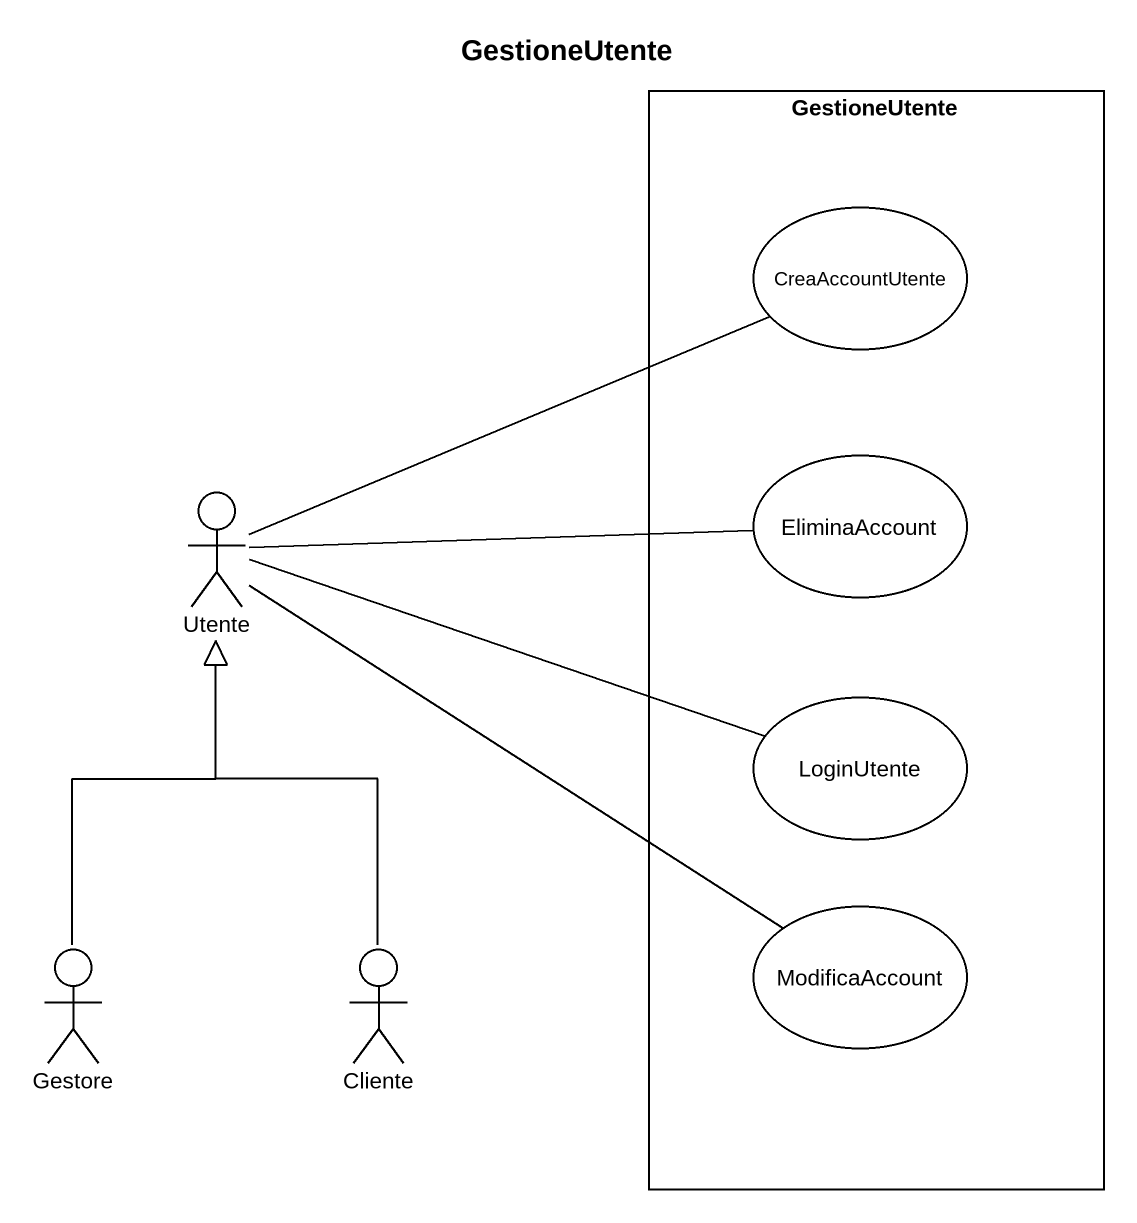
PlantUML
@startuml
title GestioneUtente
rectangle GestioneUtente {
  usecase CreaAccountUtente
  usecase EliminaAccount
  usecase LoginUtente
  usecase ModificaAccount
}
actor Utente
actor Gestore
actor Cliente
Utente -right- CreaAccountUtente
Utente -right- EliminaAccount
Utente -right- LoginUtente
Utente -- ModificaAccount
Gestore -up-|> Utente
Cliente -up-|> Utente
@enduml
